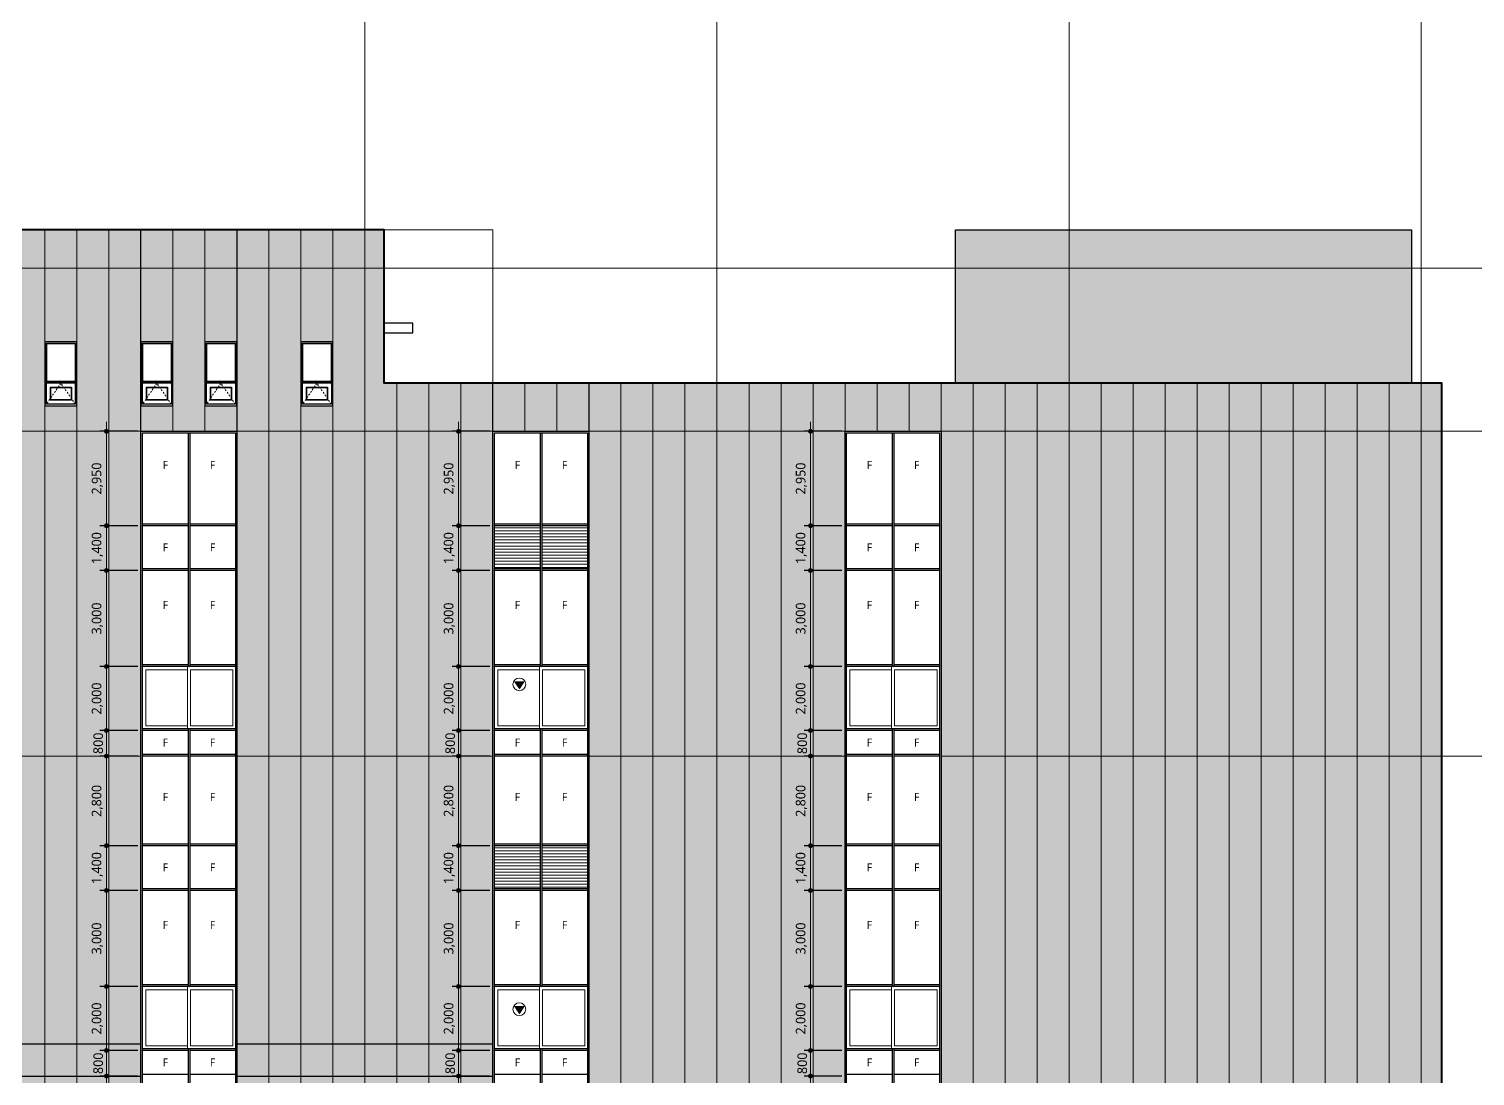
# Model space of a CAD drawing. Header units: millimetres. Extents: x 1680000 to 3024000, y 712800 to 950400.
# Drawn here: x 1897960 to 1943147, y 835360 to 868086 of the extents above; entities that cross this region are included whole.
import ezdxf
from ezdxf.enums import TextEntityAlignment as Align

# ---------------------------------------------------------------- set-up
doc = ezdxf.new("R2010")
doc.units = ezdxf.units.MM
doc.set_wipeout_variables(frame=1)
doc.linetypes.add('CEN', pattern=[62, 60, -1, 0, -1])
doc.linetypes.add('HID', pattern=[2, 1.1, -0.9])
doc.layers.get('Defpoints').update_dxf_attribs({"color": 140})
for name, color, linetype, lineweight in [('A-AXIS-LINE', 1, 'CEN', 15), ('A-DWXK-OPEN', 1, 'HID', 15), ('A-ELEV-LIN1', 2, 'Continuous', 40), ('A-ELEV-LIN2', 7, 'Continuous', 25), ('A-ELEV-LIN3', 8, 'Continuous', 18), ('A-ELEV-WIN', 4, 'Continuous', 25), ('A-MKXS-TEXT1', 3, 'Continuous', 25), ('A-XXXX-HATC', 8, 'Continuous', 18)]:
    doc.layers.add(name, color=color, linetype=linetype, lineweight=lineweight)
doc.layers.add('A-XXXX-NPLT', color=144, linetype='Continuous', lineweight=15, plot=False)
doc.layers.add('A-XXXX-SOLD', color=252, linetype='Continuous')
doc.layers.add('입면색상', color=7, linetype='Continuous')
doc.styles.add('HY울릉도L', font='')
doc.styles.add('맑은고딕', font='malgun.ttf')
doc.styles.get('HY울릉도L').set_extended_font_data('HYwulM')
doc.dimstyles.new('CDIM', dxfattribs={"dimtxt": 3, "dimasz": 1.5, "dimexe": 2, "dimexo": 1, "dimgap": 1, "dimtad": 1, "dimdec": 0, "dimrnd": 0.5, "dimzin": 0, "dimdsep": 32, "dimlunit": 6, "dimtxsty": 'HY울릉도L', "dimblk1": '_CIDOT', "dimblk2": '_CIDOT', "dimsah": 1, "dimcen": 5.5, "dimclrd": 2, "dimclre": 2, "dimclrt": 7, "dimadec": 0, "dimazin": 0, "dimtfac": 1, "dimtdec": 0, "dimtix": 1, "dimtmove": 2, "dimatfit": 1, "dimldrblk": '_CIDOT', "dimfxl": 1, "dimtolj": 1, "dimtzin": 0, "dimlwd": -1, "dimarcsym": 0})

# ---------------------------------------------------------------- blocks, each defined once
blk = doc.blocks.new('_CIDOT')
at = {"color": 0, "linetype": 'ByBlock'}
blk.add_line((2, 0), (-1, 0), dxfattribs=at)
at = {"color": 0, "linetype": 'ByBlock', "const_width": 0.5}
blk.add_lwpolyline([(-0.25, 0, 1), (0.25, 0, 1)], format="xyb", close=True, dxfattribs=at)
blk = doc.blocks.new('*D85')
at = {"layer": 'A-XXXX-NPLT', "lineweight": -2, "transparency": 16777216}
for p, q in [((-100, 30000), (-1280, 30000)), ((-100, 27200), (-1280, 27200))]:
    blk.add_line(p, q, dxfattribs=at)
at = {"layer": 'A-XXXX-NPLT', "transparency": 16777216}
blk.add_line((-1080, 27350), (-1080, 29850), dxfattribs=at)
at = {"layer": 'Defpoints', "color": 0, "transparency": 16777216}
for p in [(-1080, 30000), (0, 30000), (0, 27200)]:
    blk.add_point(p, dxfattribs=at)
at = {"layer": 'A-XXXX-NPLT', "transparency": 16777216, "xscale": 150, "yscale": 150, "zscale": 150}
for p, rotation in [((-1080, 30000), 90), ((-1080, 27200), 270)]:
    blk.add_blockref('_CIDOT', p, dxfattribs=dict(at, rotation=rotation))
at = {"layer": 'A-XXXX-NPLT', "color": 3, "transparency": 16777216, "insert": (-1360, 28600), "char_height": 300, "attachment_point": 5, "rotation": 90, "style": '맑은고딕'}
blk.add_mtext('\\A1;2,800', dxfattribs=at)
blk = doc.blocks.new('*D71')
at = {"layer": 'A-XXXX-NPLT', "lineweight": -2, "transparency": 16777216}
for p, q in [((-100, 40800), (-1280, 40800)), ((-100, 40000), (-1280, 40000))]:
    blk.add_line(p, q, dxfattribs=at)
at = {"layer": 'A-XXXX-NPLT', "transparency": 16777216}
for p, q in [((-1080, 40950), (-1080, 41100)), ((-1080, 40800), (-1080, 40000)), ((-1080, 39850), (-1080, 39700))]:
    blk.add_line(p, q, dxfattribs=at)
at = {"layer": 'Defpoints', "color": 0, "transparency": 16777216}
for p in [(0, 40800), (-1080, 40000), (0, 40000)]:
    blk.add_point(p, dxfattribs=at)
at = {"layer": 'A-XXXX-NPLT', "transparency": 16777216, "xscale": 150, "yscale": 150, "zscale": 150}
for p, rotation in [((-1080, 40800), 270), ((-1080, 40000), 90)]:
    blk.add_blockref('_CIDOT', p, dxfattribs=dict(at, rotation=rotation))
at = {"layer": 'A-XXXX-NPLT', "color": 3, "transparency": 16777216, "insert": (-1335, 40400), "char_height": 300, "attachment_point": 5, "rotation": 90, "style": '맑은고딕'}
blk.add_mtext('\\A1;800', dxfattribs=at)
blk = doc.blocks.new('*D72')
at = {"layer": 'A-XXXX-NPLT', "lineweight": -2, "transparency": 16777216}
for p, q in [((-100, 42800), (-1280, 42800)), ((-100, 40800), (-1280, 40800))]:
    blk.add_line(p, q, dxfattribs=at)
at = {"layer": 'A-XXXX-NPLT', "transparency": 16777216}
blk.add_line((-1080, 40950), (-1080, 42650), dxfattribs=at)
at = {"layer": 'Defpoints', "color": 0, "transparency": 16777216}
for p in [(-1080, 42800), (0, 42800), (0, 40800)]:
    blk.add_point(p, dxfattribs=at)
at = {"layer": 'A-XXXX-NPLT', "transparency": 16777216, "xscale": 150, "yscale": 150, "zscale": 150}
for p, rotation in [((-1080, 42800), 90), ((-1080, 40800), 270)]:
    blk.add_blockref('_CIDOT', p, dxfattribs=dict(at, rotation=rotation))
at = {"layer": 'A-XXXX-NPLT', "color": 3, "transparency": 16777216, "insert": (-1360, 41800), "char_height": 300, "attachment_point": 5, "rotation": 90, "style": '맑은고딕'}
blk.add_mtext('\\A1;2,000', dxfattribs=at)
blk = doc.blocks.new('*D73')
at = {"layer": 'A-XXXX-NPLT', "lineweight": -2, "transparency": 16777216}
for p, q in [((-100, 50150), (-1280, 50150)), ((-100, 47200), (-1280, 47200))]:
    blk.add_line(p, q, dxfattribs=at)
at = {"layer": 'A-XXXX-NPLT', "transparency": 16777216}
blk.add_line((-1080, 47350), (-1080, 50000), dxfattribs=at)
at = {"layer": 'Defpoints', "color": 0, "transparency": 16777216}
for p in [(-1080, 50150), (0, 50150), (0, 47200)]:
    blk.add_point(p, dxfattribs=at)
at = {"layer": 'A-XXXX-NPLT', "transparency": 16777216, "xscale": 150, "yscale": 150, "zscale": 150}
for p, rotation in [((-1080, 50150), 90), ((-1080, 47200), 270)]:
    blk.add_blockref('_CIDOT', p, dxfattribs=dict(at, rotation=rotation))
at = {"layer": 'A-XXXX-NPLT', "color": 3, "transparency": 16777216, "insert": (-1360, 48675), "char_height": 300, "attachment_point": 5, "rotation": 90, "style": '맑은고딕'}
blk.add_mtext('\\A1;2,950', dxfattribs=at)
blk = doc.blocks.new('*D74')
at = {"layer": 'A-XXXX-NPLT', "lineweight": -2, "transparency": 16777216}
for p, q in [((-100, 47200), (-1280, 47200)), ((-100, 45800), (-1280, 45800))]:
    blk.add_line(p, q, dxfattribs=at)
at = {"layer": 'A-XXXX-NPLT', "transparency": 16777216}
blk.add_line((-1080, 47050), (-1080, 45950), dxfattribs=at)
at = {"layer": 'Defpoints', "color": 0, "transparency": 16777216}
for p in [(0, 47200), (-1080, 45800), (0, 45800)]:
    blk.add_point(p, dxfattribs=at)
at = {"layer": 'A-XXXX-NPLT', "transparency": 16777216, "xscale": 150, "yscale": 150, "zscale": 150}
for p, rotation in [((-1080, 47200), 90), ((-1080, 45800), 270)]:
    blk.add_blockref('_CIDOT', p, dxfattribs=dict(at, rotation=rotation))
at = {"layer": 'A-XXXX-NPLT', "color": 3, "transparency": 16777216, "insert": (-1361, 46500), "char_height": 300, "attachment_point": 5, "rotation": 90, "style": '맑은고딕'}
blk.add_mtext('\\A1;1,400', dxfattribs=at)
blk = doc.blocks.new('*D75')
at = {"layer": 'A-XXXX-NPLT', "lineweight": -2, "transparency": 16777216}
for p, q in [((-100, 45800), (-1280, 45800)), ((-100, 42800), (-1280, 42800))]:
    blk.add_line(p, q, dxfattribs=at)
at = {"layer": 'A-XXXX-NPLT', "transparency": 16777216}
blk.add_line((-1080, 45650), (-1080, 42950), dxfattribs=at)
at = {"layer": 'Defpoints', "color": 0, "transparency": 16777216}
for p in [(0, 45800), (-1080, 42800), (0, 42800)]:
    blk.add_point(p, dxfattribs=at)
at = {"layer": 'A-XXXX-NPLT', "transparency": 16777216, "xscale": 150, "yscale": 150, "zscale": 150}
for p, rotation in [((-1080, 45800), 90), ((-1080, 42800), 270)]:
    blk.add_blockref('_CIDOT', p, dxfattribs=dict(at, rotation=rotation))
at = {"layer": 'A-XXXX-NPLT', "color": 3, "transparency": 16777216, "insert": (-1360, 44300), "char_height": 300, "attachment_point": 5, "rotation": 90, "style": '맑은고딕'}
blk.add_mtext('\\A1;3,000', dxfattribs=at)
blk = doc.blocks.new('*D76')
at = {"layer": 'A-XXXX-NPLT', "lineweight": -2, "transparency": 16777216}
for p, q in [((-100, 32800), (-1280, 32800)), ((-100, 30800), (-1280, 30800))]:
    blk.add_line(p, q, dxfattribs=at)
at = {"layer": 'A-XXXX-NPLT', "transparency": 16777216}
blk.add_line((-1080, 30950), (-1080, 32650), dxfattribs=at)
at = {"layer": 'Defpoints', "color": 0, "transparency": 16777216}
for p in [(-1080, 32800), (0, 32800), (0, 30800)]:
    blk.add_point(p, dxfattribs=at)
at = {"layer": 'A-XXXX-NPLT', "transparency": 16777216, "xscale": 150, "yscale": 150, "zscale": 150}
for p, rotation in [((-1080, 32800), 90), ((-1080, 30800), 270)]:
    blk.add_blockref('_CIDOT', p, dxfattribs=dict(at, rotation=rotation))
at = {"layer": 'A-XXXX-NPLT', "color": 3, "transparency": 16777216, "insert": (-1360, 31800), "char_height": 300, "attachment_point": 5, "rotation": 90, "style": '맑은고딕'}
blk.add_mtext('\\A1;2,000', dxfattribs=at)
blk = doc.blocks.new('*D77')
at = {"layer": 'A-XXXX-NPLT', "lineweight": -2, "transparency": 16777216}
for p, q in [((-100, 40000), (-1280, 40000)), ((-100, 37200), (-1280, 37200))]:
    blk.add_line(p, q, dxfattribs=at)
at = {"layer": 'A-XXXX-NPLT', "transparency": 16777216}
blk.add_line((-1080, 37350), (-1080, 39850), dxfattribs=at)
at = {"layer": 'Defpoints', "color": 0, "transparency": 16777216}
for p in [(-1080, 40000), (0, 40000), (0, 37200)]:
    blk.add_point(p, dxfattribs=at)
at = {"layer": 'A-XXXX-NPLT', "transparency": 16777216, "xscale": 150, "yscale": 150, "zscale": 150}
for p, rotation in [((-1080, 40000), 90), ((-1080, 37200), 270)]:
    blk.add_blockref('_CIDOT', p, dxfattribs=dict(at, rotation=rotation))
at = {"layer": 'A-XXXX-NPLT', "color": 3, "transparency": 16777216, "insert": (-1360, 38600), "char_height": 300, "attachment_point": 5, "rotation": 90, "style": '맑은고딕'}
blk.add_mtext('\\A1;2,800', dxfattribs=at)
blk = doc.blocks.new('*D78')
at = {"layer": 'A-XXXX-NPLT', "lineweight": -2, "transparency": 16777216}
for p, q in [((-100, 37200), (-1280, 37200)), ((-100, 35800), (-1280, 35800))]:
    blk.add_line(p, q, dxfattribs=at)
at = {"layer": 'A-XXXX-NPLT', "transparency": 16777216}
blk.add_line((-1080, 37050), (-1080, 35950), dxfattribs=at)
at = {"layer": 'Defpoints', "color": 0, "transparency": 16777216}
for p in [(0, 37200), (-1080, 35800), (0, 35800)]:
    blk.add_point(p, dxfattribs=at)
at = {"layer": 'A-XXXX-NPLT', "transparency": 16777216, "xscale": 150, "yscale": 150, "zscale": 150}
for p, rotation in [((-1080, 37200), 90), ((-1080, 35800), 270)]:
    blk.add_blockref('_CIDOT', p, dxfattribs=dict(at, rotation=rotation))
at = {"layer": 'A-XXXX-NPLT', "color": 3, "transparency": 16777216, "insert": (-1361, 36500), "char_height": 300, "attachment_point": 5, "rotation": 90, "style": '맑은고딕'}
blk.add_mtext('\\A1;1,400', dxfattribs=at)
blk = doc.blocks.new('*D79')
at = {"layer": 'A-XXXX-NPLT', "lineweight": -2, "transparency": 16777216}
for p, q in [((-100, 35800), (-1280, 35800)), ((-100, 32800), (-1280, 32800))]:
    blk.add_line(p, q, dxfattribs=at)
at = {"layer": 'A-XXXX-NPLT', "transparency": 16777216}
blk.add_line((-1080, 35650), (-1080, 32950), dxfattribs=at)
at = {"layer": 'Defpoints', "color": 0, "transparency": 16777216}
for p in [(0, 35800), (-1080, 32800), (0, 32800)]:
    blk.add_point(p, dxfattribs=at)
at = {"layer": 'A-XXXX-NPLT', "transparency": 16777216, "xscale": 150, "yscale": 150, "zscale": 150}
for p, rotation in [((-1080, 35800), 90), ((-1080, 32800), 270)]:
    blk.add_blockref('_CIDOT', p, dxfattribs=dict(at, rotation=rotation))
at = {"layer": 'A-XXXX-NPLT', "color": 3, "transparency": 16777216, "insert": (-1360, 34300), "char_height": 300, "attachment_point": 5, "rotation": 90, "style": '맑은고딕'}
blk.add_mtext('\\A1;3,000', dxfattribs=at)
blk = doc.blocks.new('*D80')
at = {"layer": 'A-XXXX-NPLT', "lineweight": -2, "transparency": 16777216}
for p, q in [((-100, 30800), (-1280, 30800)), ((-100, 30000), (-1280, 30000))]:
    blk.add_line(p, q, dxfattribs=at)
at = {"layer": 'A-XXXX-NPLT', "transparency": 16777216}
for p, q in [((-1080, 30950), (-1080, 31100)), ((-1080, 30800), (-1080, 30000)), ((-1080, 29850), (-1080, 29700))]:
    blk.add_line(p, q, dxfattribs=at)
at = {"layer": 'Defpoints', "color": 0, "transparency": 16777216}
for p in [(0, 30800), (-1080, 30000), (0, 30000)]:
    blk.add_point(p, dxfattribs=at)
at = {"layer": 'A-XXXX-NPLT', "transparency": 16777216, "xscale": 150, "yscale": 150, "zscale": 150}
for p, rotation in [((-1080, 30800), 270), ((-1080, 30000), 90)]:
    blk.add_blockref('_CIDOT', p, dxfattribs=dict(at, rotation=rotation))
at = {"layer": 'A-XXXX-NPLT', "color": 3, "transparency": 16777216, "insert": (-1335, 30400), "char_height": 300, "attachment_point": 5, "rotation": 90, "style": '맑은고딕'}
blk.add_mtext('\\A1;800', dxfattribs=at)
blk = doc.blocks.new('*D48')
at = {"layer": 'A-XXXX-NPLT', "lineweight": -2, "transparency": 16777216}
for p, q in [((-100, 29900), (-1280, 29900)), ((-100, 27100), (-1280, 27100))]:
    blk.add_line(p, q, dxfattribs=at)
at = {"layer": 'A-XXXX-NPLT', "transparency": 16777216}
blk.add_line((-1080, 27250), (-1080, 29750), dxfattribs=at)
at = {"layer": 'Defpoints', "color": 0, "transparency": 16777216}
for p in [(-1080, 29900), (0, 29900), (0, 27100)]:
    blk.add_point(p, dxfattribs=at)
at = {"layer": 'A-XXXX-NPLT', "transparency": 16777216, "xscale": 150, "yscale": 150, "zscale": 150}
for p, rotation in [((-1080, 29900), 90), ((-1080, 27100), 270)]:
    blk.add_blockref('_CIDOT', p, dxfattribs=dict(at, rotation=rotation))
at = {"layer": 'A-XXXX-NPLT', "color": 3, "transparency": 16777216, "insert": (-1360, 28500), "char_height": 300, "attachment_point": 5, "rotation": 90, "style": '맑은고딕'}
blk.add_mtext('\\A1;2,800', dxfattribs=at)
blk = doc.blocks.new('*D51')
at = {"layer": 'A-XXXX-NPLT', "lineweight": -2, "transparency": 16777216}
for p, q in [((-100, 40700), (-1280, 40700)), ((-100, 39900), (-1280, 39900))]:
    blk.add_line(p, q, dxfattribs=at)
at = {"layer": 'A-XXXX-NPLT', "transparency": 16777216}
for p, q in [((-1080, 40850), (-1080, 41000)), ((-1080, 40700), (-1080, 39900)), ((-1080, 39750), (-1080, 39600))]:
    blk.add_line(p, q, dxfattribs=at)
at = {"layer": 'Defpoints', "color": 0, "transparency": 16777216}
for p in [(0, 40700), (-1080, 39900), (0, 39900)]:
    blk.add_point(p, dxfattribs=at)
at = {"layer": 'A-XXXX-NPLT', "transparency": 16777216, "xscale": 150, "yscale": 150, "zscale": 150}
for p, rotation in [((-1080, 40700), 270), ((-1080, 39900), 90)]:
    blk.add_blockref('_CIDOT', p, dxfattribs=dict(at, rotation=rotation))
at = {"layer": 'A-XXXX-NPLT', "color": 3, "transparency": 16777216, "insert": (-1335, 40300), "char_height": 300, "attachment_point": 5, "rotation": 90, "style": '맑은고딕'}
blk.add_mtext('\\A1;800', dxfattribs=at)
blk = doc.blocks.new('*D52')
at = {"layer": 'A-XXXX-NPLT', "lineweight": -2, "transparency": 16777216}
for p, q in [((-100, 42700), (-1280, 42700)), ((-100, 40700), (-1280, 40700))]:
    blk.add_line(p, q, dxfattribs=at)
at = {"layer": 'A-XXXX-NPLT', "transparency": 16777216}
blk.add_line((-1080, 40850), (-1080, 42550), dxfattribs=at)
at = {"layer": 'Defpoints', "color": 0, "transparency": 16777216}
for p in [(-1080, 42700), (0, 42700), (0, 40700)]:
    blk.add_point(p, dxfattribs=at)
at = {"layer": 'A-XXXX-NPLT', "transparency": 16777216, "xscale": 150, "yscale": 150, "zscale": 150}
for p, rotation in [((-1080, 42700), 90), ((-1080, 40700), 270)]:
    blk.add_blockref('_CIDOT', p, dxfattribs=dict(at, rotation=rotation))
at = {"layer": 'A-XXXX-NPLT', "color": 3, "transparency": 16777216, "insert": (-1360, 41700), "char_height": 300, "attachment_point": 5, "rotation": 90, "style": '맑은고딕'}
blk.add_mtext('\\A1;2,000', dxfattribs=at)
blk = doc.blocks.new('*D53')
at = {"layer": 'A-XXXX-NPLT', "lineweight": -2, "transparency": 16777216}
for p, q in [((-100, 50050), (-1280, 50050)), ((-100, 47100), (-1280, 47100))]:
    blk.add_line(p, q, dxfattribs=at)
at = {"layer": 'A-XXXX-NPLT', "transparency": 16777216}
blk.add_line((-1080, 47250), (-1080, 49900), dxfattribs=at)
at = {"layer": 'Defpoints', "color": 0, "transparency": 16777216}
for p in [(-1080, 50050), (0, 50050), (0, 47100)]:
    blk.add_point(p, dxfattribs=at)
at = {"layer": 'A-XXXX-NPLT', "transparency": 16777216, "xscale": 150, "yscale": 150, "zscale": 150}
for p, rotation in [((-1080, 50050), 90), ((-1080, 47100), 270)]:
    blk.add_blockref('_CIDOT', p, dxfattribs=dict(at, rotation=rotation))
at = {"layer": 'A-XXXX-NPLT', "color": 3, "transparency": 16777216, "insert": (-1360, 48575), "char_height": 300, "attachment_point": 5, "rotation": 90, "style": '맑은고딕'}
blk.add_mtext('\\A1;2,950', dxfattribs=at)
blk = doc.blocks.new('*D54')
at = {"layer": 'A-XXXX-NPLT', "lineweight": -2, "transparency": 16777216}
for p, q in [((-100, 47100), (-1280, 47100)), ((-100, 45700), (-1280, 45700))]:
    blk.add_line(p, q, dxfattribs=at)
at = {"layer": 'A-XXXX-NPLT', "transparency": 16777216}
blk.add_line((-1080, 46950), (-1080, 45850), dxfattribs=at)
at = {"layer": 'Defpoints', "color": 0, "transparency": 16777216}
for p in [(0, 47100), (-1080, 45700), (0, 45700)]:
    blk.add_point(p, dxfattribs=at)
at = {"layer": 'A-XXXX-NPLT', "transparency": 16777216, "xscale": 150, "yscale": 150, "zscale": 150}
for p, rotation in [((-1080, 47100), 90), ((-1080, 45700), 270)]:
    blk.add_blockref('_CIDOT', p, dxfattribs=dict(at, rotation=rotation))
at = {"layer": 'A-XXXX-NPLT', "color": 3, "transparency": 16777216, "insert": (-1361, 46400), "char_height": 300, "attachment_point": 5, "rotation": 90, "style": '맑은고딕'}
blk.add_mtext('\\A1;1,400', dxfattribs=at)
blk = doc.blocks.new('*D55')
at = {"layer": 'A-XXXX-NPLT', "lineweight": -2, "transparency": 16777216}
for p, q in [((-100, 45700), (-1280, 45700)), ((-100, 42700), (-1280, 42700))]:
    blk.add_line(p, q, dxfattribs=at)
at = {"layer": 'A-XXXX-NPLT', "transparency": 16777216}
blk.add_line((-1080, 45550), (-1080, 42850), dxfattribs=at)
at = {"layer": 'Defpoints', "color": 0, "transparency": 16777216}
for p in [(0, 45700), (-1080, 42700), (0, 42700)]:
    blk.add_point(p, dxfattribs=at)
at = {"layer": 'A-XXXX-NPLT', "transparency": 16777216, "xscale": 150, "yscale": 150, "zscale": 150}
for p, rotation in [((-1080, 45700), 90), ((-1080, 42700), 270)]:
    blk.add_blockref('_CIDOT', p, dxfattribs=dict(at, rotation=rotation))
at = {"layer": 'A-XXXX-NPLT', "color": 3, "transparency": 16777216, "insert": (-1360, 44200), "char_height": 300, "attachment_point": 5, "rotation": 90, "style": '맑은고딕'}
blk.add_mtext('\\A1;3,000', dxfattribs=at)
blk = doc.blocks.new('*D56')
at = {"layer": 'A-XXXX-NPLT', "transparency": 16777216}
for p, q in [((-1080, 30850), (-1080, 31000)), ((-1080, 30700), (-1080, 29900)), ((-1080, 29750), (-1080, 29600))]:
    blk.add_line(p, q, dxfattribs=at)
at = {"layer": 'A-XXXX-NPLT', "lineweight": -2, "transparency": 16777216}
for p, q in [((-100, 30700), (-1280, 30700)), ((-100, 29900), (-1280, 29900))]:
    blk.add_line(p, q, dxfattribs=at)
at = {"layer": 'Defpoints', "color": 0, "transparency": 16777216}
for p in [(0, 30700), (-1080, 29900), (0, 29900)]:
    blk.add_point(p, dxfattribs=at)
at = {"layer": 'A-XXXX-NPLT', "transparency": 16777216, "xscale": 150, "yscale": 150, "zscale": 150}
for p, rotation in [((-1080, 30700), 270), ((-1080, 29900), 90)]:
    blk.add_blockref('_CIDOT', p, dxfattribs=dict(at, rotation=rotation))
at = {"layer": 'A-XXXX-NPLT', "color": 3, "transparency": 16777216, "insert": (-1335, 30300), "char_height": 300, "attachment_point": 5, "rotation": 90, "style": '맑은고딕'}
blk.add_mtext('\\A1;800', dxfattribs=at)
blk = doc.blocks.new('*D57')
at = {"layer": 'A-XXXX-NPLT', "lineweight": -2, "transparency": 16777216}
for p, q in [((-100, 32700), (-1280, 32700)), ((-100, 30700), (-1280, 30700))]:
    blk.add_line(p, q, dxfattribs=at)
at = {"layer": 'A-XXXX-NPLT', "transparency": 16777216}
blk.add_line((-1080, 30850), (-1080, 32550), dxfattribs=at)
at = {"layer": 'Defpoints', "color": 0, "transparency": 16777216}
for p in [(-1080, 32700), (0, 32700), (0, 30700)]:
    blk.add_point(p, dxfattribs=at)
at = {"layer": 'A-XXXX-NPLT', "transparency": 16777216, "xscale": 150, "yscale": 150, "zscale": 150}
for p, rotation in [((-1080, 32700), 90), ((-1080, 30700), 270)]:
    blk.add_blockref('_CIDOT', p, dxfattribs=dict(at, rotation=rotation))
at = {"layer": 'A-XXXX-NPLT', "color": 3, "transparency": 16777216, "insert": (-1360, 31700), "char_height": 300, "attachment_point": 5, "rotation": 90, "style": '맑은고딕'}
blk.add_mtext('\\A1;2,000', dxfattribs=at)
blk = doc.blocks.new('*D58')
at = {"layer": 'A-XXXX-NPLT', "lineweight": -2, "transparency": 16777216}
for p, q in [((-100, 39900), (-1280, 39900)), ((-100, 37100), (-1280, 37100))]:
    blk.add_line(p, q, dxfattribs=at)
at = {"layer": 'A-XXXX-NPLT', "transparency": 16777216}
blk.add_line((-1080, 37250), (-1080, 39750), dxfattribs=at)
at = {"layer": 'Defpoints', "color": 0, "transparency": 16777216}
for p in [(-1080, 39900), (0, 39900), (0, 37100)]:
    blk.add_point(p, dxfattribs=at)
at = {"layer": 'A-XXXX-NPLT', "transparency": 16777216, "xscale": 150, "yscale": 150, "zscale": 150}
for p, rotation in [((-1080, 39900), 90), ((-1080, 37100), 270)]:
    blk.add_blockref('_CIDOT', p, dxfattribs=dict(at, rotation=rotation))
at = {"layer": 'A-XXXX-NPLT', "color": 3, "transparency": 16777216, "insert": (-1360, 38500), "char_height": 300, "attachment_point": 5, "rotation": 90, "style": '맑은고딕'}
blk.add_mtext('\\A1;2,800', dxfattribs=at)
blk = doc.blocks.new('*D59')
at = {"layer": 'A-XXXX-NPLT', "lineweight": -2, "transparency": 16777216}
for p, q in [((-100, 37100), (-1280, 37100)), ((-100, 35700), (-1280, 35700))]:
    blk.add_line(p, q, dxfattribs=at)
at = {"layer": 'A-XXXX-NPLT', "transparency": 16777216}
blk.add_line((-1080, 36950), (-1080, 35850), dxfattribs=at)
at = {"layer": 'Defpoints', "color": 0, "transparency": 16777216}
for p in [(0, 37100), (-1080, 35700), (0, 35700)]:
    blk.add_point(p, dxfattribs=at)
at = {"layer": 'A-XXXX-NPLT', "transparency": 16777216, "xscale": 150, "yscale": 150, "zscale": 150}
for p, rotation in [((-1080, 37100), 90), ((-1080, 35700), 270)]:
    blk.add_blockref('_CIDOT', p, dxfattribs=dict(at, rotation=rotation))
at = {"layer": 'A-XXXX-NPLT', "color": 3, "transparency": 16777216, "insert": (-1361, 36400), "char_height": 300, "attachment_point": 5, "rotation": 90, "style": '맑은고딕'}
blk.add_mtext('\\A1;1,400', dxfattribs=at)
blk = doc.blocks.new('*D60')
at = {"layer": 'A-XXXX-NPLT', "lineweight": -2, "transparency": 16777216}
for p, q in [((-100, 35700), (-1280, 35700)), ((-100, 32700), (-1280, 32700))]:
    blk.add_line(p, q, dxfattribs=at)
at = {"layer": 'A-XXXX-NPLT', "transparency": 16777216}
blk.add_line((-1080, 35550), (-1080, 32850), dxfattribs=at)
at = {"layer": 'Defpoints', "color": 0, "transparency": 16777216}
for p in [(0, 35700), (-1080, 32700), (0, 32700)]:
    blk.add_point(p, dxfattribs=at)
at = {"layer": 'A-XXXX-NPLT', "transparency": 16777216, "xscale": 150, "yscale": 150, "zscale": 150}
for p, rotation in [((-1080, 35700), 90), ((-1080, 32700), 270)]:
    blk.add_blockref('_CIDOT', p, dxfattribs=dict(at, rotation=rotation))
at = {"layer": 'A-XXXX-NPLT', "color": 3, "transparency": 16777216, "insert": (-1360, 34200), "char_height": 300, "attachment_point": 5, "rotation": 90, "style": '맑은고딕'}
blk.add_mtext('\\A1;3,000', dxfattribs=at)
blk = doc.blocks.new('A$C90b9fe37')
blk.add_wipeout([(0, 0), (0, -2000), (1000, -2000), (1000, 0)]).dxf.layer = 'A-ELEV-LIN3'
at = {"layer": 'A-DWXK-OPEN', "ltscale": 50}
blk.add_lwpolyline([(950, -1950), (500, -1300), (50, -1950)], dxfattribs=at)
at = {"layer": 'A-ELEV-WIN'}
for points in [[(1000, -2000), (1000, 0), (0, 0), (0, -2000), (1000, -2000)], [(950, -1250), (50, -1250)], [(950, -1300), (50, -1300)]]:
    blk.add_lwpolyline(points, dxfattribs=at)
for points in [[(50, -1950), (50, -50), (950, -50), (950, -1950)], [(170, -1830), (170, -1420), (830, -1420), (830, -1830)]]:
    blk.add_lwpolyline(points, close=True, dxfattribs=at)
at = {"layer": 'A-ELEV-WIN', "color": 252, "true_color": 0x939598}
for points in [[(60, -1240), (60, -60), (940, -60), (940, -1240)], [(180, -1820), (180, -1430), (820, -1430), (820, -1820)]]:
    blk.add_lwpolyline(points, close=True, dxfattribs=at)
blk = doc.blocks.new('소방관진입창')
at = {"layer": 'A-DWXK-OPEN', "linetype": 'Continuous', "ltscale": 50, "true_color": 0xcd2027}
h = blk.add_hatch(color=242, dxfattribs=at)
h.dxf.hatch_style = 1
h.paths.add_polyline_path([(138, 80), (-138, 80), (0, -130)])
at = {"layer": 'A-DWXK-OPEN', "color": 242, "linetype": 'Continuous', "ltscale": 50, "true_color": 0xcd2027}
blk.add_lwpolyline([(-138, 80), (0, -130), (138, 80)], close=True, dxfattribs=at)
blk.add_circle((0, 0), 200, dxfattribs=at)
blk = doc.blocks.new('axis')
at = {"layer": 'A-AXIS-LINE'}
for p, q in [((4621438.1, -355868.7), (4883538.1, -355868.7)), ((4621438.1, -360968.7), (4883538.1, -360968.7)), ((4621438.1, -371118.7), (4883538.1, -371118.7))]:
    blk.add_line(p, q, dxfattribs=at)
blk = doc.blocks.new('입면창_그릴x')
blk.add_wipeout([(0, 50150), (3000, 50150), (3000, 300), (0, 300)]).dxf.layer = 'A-ELEV-LIN3'
at = {"layer": 'A-ELEV-LIN3', "color": 253}
for points in [[(1450, 40950), (150, 40950), (150, 42700), (1450, 42700)], [(1450, 42800), (1450, 40850)], [(1450, 30950), (150, 30950), (150, 32700), (1450, 32700)], [(1450, 32800), (1450, 30850)]]:
    blk.add_lwpolyline(points, dxfattribs=at)
for points in [[(1550, 42700), (2875, 42700), (2875, 40950), (1550, 40950)], [(1550, 32700), (2875, 32700), (2875, 30950), (1550, 30950)]]:
    blk.add_lwpolyline(points, close=True, dxfattribs=at)
at = {"layer": 'A-ELEV-WIN'}
blk.add_lwpolyline([(3000, 300), (0, 300), (0, 50150), (3000, 50150)], close=True, dxfattribs=at)
for points in [[(50, 350), (50, 50100), (2950, 50100), (2950, 350)], [(1475, 50100), (1475, 42800)], [(1525, 50100), (1525, 42800)], [(1475, 47250), (50, 47250)], [(1475, 47200), (50, 47200)], [(2950, 47250), (1525, 47250)], [(2950, 47200), (1525, 47200)], [(1475, 45850), (50, 45850)], [(1475, 45800), (50, 45800)], [(2950, 45850), (1525, 45850)], [(2950, 45800), (1525, 45800)], [(1475, 42850), (50, 42850)], [(2950, 42800), (50, 42800)], [(2950, 42850), (1525, 42850)], [(2950, 40850), (50, 40850)], [(1475, 40800), (50, 40800)], [(1475, 40850), (1475, 32800)], [(1525, 40850), (1525, 32800)], [(2950, 40800), (1525, 40800)], [(1475, 40050), (50, 40050)], [(1475, 40000), (50, 40000)], [(2950, 40050), (1525, 40050)], [(2950, 40000), (1525, 40000)], [(1475, 37250), (50, 37250)], [(1475, 37200), (50, 37200)], [(2950, 37250), (1525, 37250)], [(2950, 37200), (1525, 37200)], [(1475, 35850), (50, 35850)], [(1475, 35800), (50, 35800)], [(2950, 35850), (1525, 35850)], [(2950, 35800), (1525, 35800)], [(1475, 32850), (50, 32850)], [(2950, 32800), (50, 32800)], [(2950, 32850), (1525, 32850)], [(2950, 30850), (50, 30850)], [(1475, 30800), (50, 30800)], [(1475, 30850), (1475, 22800)], [(1525, 30850), (1525, 22800)], [(2950, 30800), (1525, 30800)], [(1475, 30050), (50, 30050)], [(2950, 30050), (1525, 30050)]]:
    blk.add_lwpolyline(points, dxfattribs=at)
at = {"layer": 'A-MKXS-TEXT1', "style": '맑은고딕'}
for p in [(762.5, 49100), (2237.5, 49100), (762.5, 46525), (2237.5, 46525), (762.5, 44725), (2237.5, 44725), (762.5, 40425), (2237.5, 40425), (762.5, 38725), (2237.5, 38725), (762.5, 36525), (2237.5, 36525), (762.5, 34725), (2237.5, 34725), (762.5, 30425), (2237.5, 30425)]:
    blk.add_text('F', height=250, dxfattribs=at).set_placement(p, align=Align.MIDDLE_CENTER)
at = {"layer": 'A-XXXX-NPLT'}
for base, p1, p2, picture, middle in [((-1080, 50150), (0, 47200), (0, 50150), '*D73', (-1360.2, 48675)), ((-1080, 45800), (0, 47200), (0, 45800), '*D74', (-1361, 46500)), ((-1080, 42800), (0, 45800), (0, 42800), '*D75', (-1360.2, 44300)), ((-1080, 42800), (0, 40800), (0, 42800), '*D72', (-1360.2, 41800)), ((-1080, 40000), (0, 37200), (0, 40000), '*D77', (-1360.2, 38600)), ((-1080, 35800), (0, 37200), (0, 35800), '*D78', (-1361, 36500)), ((-1080, 32800), (0, 35800), (0, 32800), '*D79', (-1360.2, 34300)), ((-1080, 32800), (0, 30800), (0, 32800), '*D76', (-1360.2, 31800)), ((-1080, 30000), (0, 27200), (0, 30000), '*D85', (-1360.2, 28600))]:
    dim = blk.add_linear_dim(base=base, p1=p1, p2=p2, angle=90, dimstyle='CDIM', override={"dimscale": 100, "dimtxsty": '맑은고딕', "dimclrd": 256, "dimclre": 256, "dimclrt": 3}, dxfattribs=at)
    dim.commit()
    dim.dimension.update_dxf_attribs({"geometry": picture, "text_midpoint": middle})
for p1, p2, picture, middle in [((0, 40800), (0, 40000), '*D71', (-1335, 40400)), ((0, 30800), (0, 30000), '*D80', (-1335, 30400))]:
    dim = blk.add_aligned_dim(p1=p1, p2=p2, distance=-1080, dimstyle='CDIM', override={"dimscale": 100, "dimtxsty": '맑은고딕', "dimclrd": 256, "dimclre": 256, "dimclrt": 3}, dxfattribs=at)
    dim.commit()
    dim.dimension.update_dxf_attribs({"geometry": picture, "text_midpoint": middle})
blk = doc.blocks.new('입면창2')
blk.add_wipeout([(0, 50050), (3000, 50050), (3000, 200), (0, 200)]).dxf.layer = 'A-ELEV-LIN3'
at = {"layer": 'A-ELEV-LIN3'}
h = blk.add_hatch(dxfattribs=at)
h.set_pattern_fill('ANSI31', color=253, scale=30, angle=315)
h.set_pattern_definition([(0, (-59545.61, -62760), (2e-14, 95.25), [])])
h.paths.add_polyline_path([(2950, 45750), (2950, 47100), (1525, 47100), (1525, 45750)])
h.paths.add_polyline_path([(50, 47100), (50, 45750), (1475, 45750), (1475, 47100)])
h = blk.add_hatch(dxfattribs=at)
h.set_pattern_fill('ANSI31', color=253, scale=30, angle=315)
h.set_pattern_definition([(0, (-59545.61, -72760), (2e-14, 95.25), [])])
h.paths.add_polyline_path([(2950, 35750), (2950, 37100), (1525, 37100), (1525, 35750)])
h.paths.add_polyline_path([(50, 37100), (50, 35750), (1475, 35750), (1475, 37100)])
at = {"layer": 'A-ELEV-LIN3', "color": 253}
for points in [[(1450, 40850), (150, 40850), (150, 42600), (1450, 42600)], [(1450, 42700), (1450, 40750)], [(1450, 30850), (150, 30850), (150, 32600), (1450, 32600)], [(1450, 32700), (1450, 30750)]]:
    blk.add_lwpolyline(points, dxfattribs=at)
for points in [[(1550, 42600), (2875, 42600), (2875, 40850), (1550, 40850)], [(1550, 32600), (2875, 32600), (2875, 30850), (1550, 30850)]]:
    blk.add_lwpolyline(points, close=True, dxfattribs=at)
at = {"layer": 'A-ELEV-WIN'}
blk.add_lwpolyline([(3000, 200), (0, 200), (0, 50050), (3000, 50050)], close=True, dxfattribs=at)
for points in [[(50, 250), (50, 50000), (2950, 50000), (2950, 250)], [(1475, 50000), (1475, 42700)], [(1525, 50000), (1525, 42700)], [(1475, 47150), (50, 47150)], [(1475, 47100), (50, 47100)], [(2950, 47150), (1525, 47150)], [(2950, 47100), (1525, 47100)], [(1475, 45750), (50, 45750)], [(1475, 45700), (50, 45700)], [(2950, 45750), (1525, 45750)], [(2950, 45700), (1525, 45700)], [(1475, 42750), (50, 42750)], [(2950, 42700), (50, 42700)], [(2950, 42750), (1525, 42750)], [(2950, 40750), (50, 40750)], [(1475, 40700), (50, 40700)], [(1475, 40750), (1475, 32700)], [(1525, 40750), (1525, 32700)], [(2950, 40700), (1525, 40700)], [(1475, 39950), (50, 39950)], [(1475, 39900), (50, 39900)], [(2950, 39950), (1525, 39950)], [(2950, 39900), (1525, 39900)], [(1475, 37150), (50, 37150)], [(1475, 37100), (50, 37100)], [(2950, 37150), (1525, 37150)], [(2950, 37100), (1525, 37100)], [(1475, 35750), (50, 35750)], [(1475, 35700), (50, 35700)], [(2950, 35750), (1525, 35750)], [(2950, 35700), (1525, 35700)], [(1475, 32750), (50, 32750)], [(2950, 32700), (50, 32700)], [(2950, 32750), (1525, 32750)], [(2950, 30750), (50, 30750)], [(1475, 30750), (1475, 22700)], [(1525, 30750), (1525, 22700)], [(1475, 30700), (50, 30700)], [(2950, 30700), (1525, 30700)], [(1475, 29950), (50, 29950)], [(2950, 29950), (1525, 29950)]]:
    blk.add_lwpolyline(points, dxfattribs=at)
at = {"layer": 'A-MKXS-TEXT1', "style": '맑은고딕'}
for p in [(762.5, 49000), (2237.5, 49000), (762.5, 44625), (2237.5, 44625), (762.5, 40325), (2237.5, 40325), (762.5, 38625), (2237.5, 38625), (762.5, 34625), (2237.5, 34625), (762.5, 30325), (2237.5, 30325)]:
    blk.add_text('F', height=250, dxfattribs=at).set_placement(p, align=Align.MIDDLE_CENTER)
at = {"layer": 'A-XXXX-NPLT'}
for base, p1, p2, picture, middle in [((-1080, 50050), (0, 47100), (0, 50050), '*D53', (-1360.2, 48575)), ((-1080, 45700), (0, 47100), (0, 45700), '*D54', (-1361, 46400)), ((-1080, 42700), (0, 45700), (0, 42700), '*D55', (-1360.2, 44200)), ((-1080, 42700), (0, 40700), (0, 42700), '*D52', (-1360.2, 41700)), ((-1080, 39900), (0, 37100), (0, 39900), '*D58', (-1360.2, 38500)), ((-1080, 35700), (0, 37100), (0, 35700), '*D59', (-1361, 36400)), ((-1080, 32700), (0, 35700), (0, 32700), '*D60', (-1360.2, 34200)), ((-1080, 32700), (0, 30700), (0, 32700), '*D57', (-1360.2, 31700)), ((-1080, 29900), (0, 27100), (0, 29900), '*D48', (-1360.2, 28500))]:
    dim = blk.add_linear_dim(base=base, p1=p1, p2=p2, angle=90, dimstyle='CDIM', override={"dimscale": 100, "dimtxsty": '맑은고딕', "dimclrd": 256, "dimclre": 256, "dimclrt": 3}, dxfattribs=at)
    dim.commit()
    dim.dimension.update_dxf_attribs({"geometry": picture, "text_midpoint": middle})
for p1, p2, picture, middle in [((0, 40700), (0, 39900), '*D51', (-1335, 40300)), ((0, 30700), (0, 29900), '*D56', (-1335, 30300))]:
    dim = blk.add_aligned_dim(p1=p1, p2=p2, distance=-1080, dimstyle='CDIM', override={"dimscale": 100, "dimtxsty": '맑은고딕', "dimclrd": 256, "dimclre": 256, "dimclrt": 3}, dxfattribs=at)
    dim.commit()
    dim.dimension.update_dxf_attribs({"geometry": picture, "text_midpoint": middle})

msp = doc.modelspace()

# ---------------------------------------------------------------- hatches: boundary and pattern name
at = {"layer": 'A-XXXX-SOLD'}
h = msp.add_hatch(color=254, dxfattribs=at)
h.dxf.hatch_style = 1
h.paths.add_polyline_path([(1941160, 861810), (1926910, 861810), (1926910, 857010), (1941160, 857010)])
at = {"layer": '입면색상', "true_color": 0x435254}
h = msp.add_hatch(color=251, dxfattribs=at)
h.dxf.hatch_style = 1
h.paths.add_polyline_path([(1942110, 795360), (1850960, 795360), (1850960, 785360), (1942110, 785360)])
h.paths.add_polyline_path([(1865410, 788910), (1871510, 788910), (1871510, 785810), (1865410, 785810)], flags=16)
h.paths.add_polyline_path([(1878410, 790260), (1878410, 793360), (1878460, 793360), (1878460, 790260)], flags=16)
h.paths.add_polyline_path([(1934460, 815360), (1937460, 815360), (1937460, 795360), (1934460, 795360)])
h.paths.add_polyline_path([(1923460, 815360), (1926460, 815360), (1926460, 795360), (1923460, 795360)])
h.paths.add_polyline_path([(1912460, 815360), (1915460, 815360), (1915460, 795360), (1912460, 795360)])
h.paths.add_polyline_path([(1901460, 815360), (1904460, 815360), (1904460, 795360), (1901460, 795360)])
h.paths.add_polyline_path([(1890460, 815360), (1893460, 815360), (1893460, 795360), (1890460, 795360)])
h.paths.add_polyline_path([(1912460, 835360), (1915460, 835360), (1915460, 816360), (1912460, 816360)])
h.paths.add_polyline_path([(1901460, 835360), (1904460, 835360), (1904460, 816360), (1901460, 816360)])
h.paths.add_polyline_path([(1890460, 835360), (1893460, 835360), (1893460, 816360), (1890460, 816360)])
h.paths.add_polyline_path([(1879460, 835360), (1882460, 835360), (1882460, 816360), (1879460, 816360)])
h.paths.add_polyline_path([(1875160, 835360), (1915460, 835360), (1915460, 836360), (1875160, 836360)])
h.paths.add_polyline_path([(1875160, 815360), (1942110, 815360), (1942110, 816360), (1875160, 816360)])
h.paths.add_polyline_path([(1879460, 861810), (1882460, 861810), (1882460, 836360), (1879460, 836360)])
h.paths.add_polyline_path([(1912460, 857010), (1915460, 857010), (1915460, 836360), (1912460, 836360)])
h.paths.add_polyline_path([(1901460, 861810), (1904460, 861810), (1904460, 836360), (1901460, 836360)])
h.paths.add_polyline_path([(1890460, 861810), (1893460, 861810), (1893460, 836360), (1890460, 836360)])
h.paths.add_polyline_path([(1760810, 815360), (1761960, 815360), (1761960, 795360), (1760810, 795360)])
h.paths.add_polyline_path([(1749810, 815360), (1752810, 815360), (1752810, 795360), (1749810, 795360)])
h.paths.add_polyline_path([(1760810, 835360), (1761960, 835360), (1761960, 816360), (1760810, 816360)])
h.paths.add_polyline_path([(1749810, 835360), (1752810, 835360), (1752810, 816360), (1749810, 816360)])
h.paths.add_polyline_path([(1763810, 850695.9), (1761960, 850517), (1761960, 836360), (1760810, 836360), (1760810, 857010), (1763810, 857010)])
h.paths.add_polyline_path([(1744810, 835360), (1761960, 835360), (1761960, 836360), (1744810, 836360)])
h.paths.add_polyline_path([(1744810, 815360), (1761960, 815360), (1761960, 816360), (1744810, 816360)])
h.paths.add_polyline_path([(1749810, 857010), (1752810, 857010), (1752810, 836360), (1749810, 836360)])
h.paths.add_polyline_path([(1785810, 857010), (1782810, 857010), (1782810, 852531.6), (1785810, 852823.6)])
h.paths.add_polyline_path([(1774810, 857010), (1771810, 857010), (1771809.4, 851468.7), (1774810, 851758.6)])
h.paths.add_polyline_path([(1744810, 785360), (1761960, 785360), (1761960, 795360), (1744810, 795360)])
h.paths.add_polyline_path([(1879460, 800260), (1882460, 800260), (1882460, 815360), (1879460, 815360)])
h.paths.add_polyline_path([(1882460, 800260), (1879460, 800260), (1879460, 795360), (1882460, 795360)])
h.paths.add_polyline_path([(1793810, 853597.3), (1796810, 853887.4), (1796810, 857010), (1793810, 857010)])
h.paths.add_polyline_path([(1804810, 854661.1), (1807810, 854951.2), (1807810, 857010), (1804810, 857010)])
h.paths.add_polyline_path([(1815810, 855724.9), (1818810, 856015.1), (1818810, 857010), (1815810, 857010)])
at = {"layer": '입면색상', "true_color": 0xcad1d3}
h = msp.add_hatch(color=254, dxfattribs=at)
h.dxf.hatch_style = 1
h.paths.add_polyline_path([(1749810, 857010), (1744810, 857010), (1744810, 836360), (1749810, 836360)])
h.paths.add_polyline_path([(1760810, 857010), (1752810, 857010), (1752810, 836360), (1760810, 836360)])
h.paths.add_polyline_path([(1782810, 857010), (1774810, 857010), (1774810, 851758.6), (1782810, 852531.6)])
h.paths.add_polyline_path([(1793810, 857010), (1785810, 857010), (1785810, 852823.6), (1793810, 853597.3)])
h.paths.add_polyline_path([(1749810, 835360), (1744810, 835360), (1744810, 816360), (1749810, 816360)])
h.paths.add_polyline_path([(1760810, 835360), (1752810, 835360), (1752810, 816360), (1760810, 816360)])
h.paths.add_polyline_path([(1760810, 815360), (1752810, 815360), (1752810, 795360), (1760810, 795360)])
h.paths.add_polyline_path([(1749810, 815360), (1744810, 815360), (1744810, 795360), (1749810, 795360)])
h.paths.add_polyline_path([(1879460, 835360), (1875160, 835360), (1875160, 816360), (1879460, 816360)])
h.paths.add_polyline_path([(1901460, 835360), (1893460, 835360), (1893460, 816360), (1901460, 816360)])
h.paths.add_polyline_path([(1890460, 835360), (1882460, 835360), (1882460, 816360), (1890460, 816360)])
h.paths.add_polyline_path([(1901460, 815360), (1893460, 815360), (1893460, 795360), (1901460, 795360)])
h.paths.add_polyline_path([(1912460, 815360), (1904460, 815360), (1904460, 795360), (1912460, 795360)])
h.paths.add_polyline_path([(1923460, 815360), (1915460, 815360), (1915460, 795360), (1923460, 795360)])
h.paths.add_polyline_path([(1934460, 815360), (1926460, 815360), (1926460, 795360), (1934460, 795360)])
h.paths.add_polyline_path([(1942110, 815360), (1937460, 815360), (1937460, 795360), (1942110, 795360)])
h.paths.add_polyline_path([(1909060, 861810), (1904460, 861810), (1904460, 836360), (1912460, 836360), (1912460, 857010), (1909060, 857010)])
h.paths.add_polyline_path([(1890460, 861810), (1882460, 861810), (1882460, 836360), (1890460, 836360)])
h.paths.add_polyline_path([(1901460, 861810), (1893460, 861810), (1893460, 836360), (1901460, 836360)])
h.paths.add_polyline_path([(1879460, 861810), (1875160, 861810), (1875160, 836360), (1879460, 836360)])
h.paths.add_polyline_path([(1882460, 803360), (1882485, 803360), (1882435, 800260), (1882460, 800260), (1882460, 795360), (1890460, 795360), (1890460, 815360), (1882460, 815360)])
h.paths.add_polyline_path([(1912460, 835360), (1904460, 835360), (1904460, 816360), (1912460, 816360)])
h.paths.add_polyline_path([(1879460, 800260), (1879460, 803360), (1879460, 815360), (1875160, 815360), (1875160, 795360), (1879460, 795360)])
h.paths.add_polyline_path([(1763810, 850695.9), (1771809.4, 851469.6), (1771810, 857010), (1763810, 857010)])
h.paths.add_polyline_path([(1796810, 853887.4), (1804810, 854661.1), (1804810, 857010), (1796810, 857010)])
h.paths.add_polyline_path([(1807810, 854951.2), (1815810, 855724.9), (1815810, 857010), (1807810, 857010)])
h.paths.add_polyline_path([(1818810, 856015.1), (1829097.6, 857010), (1829108, 857010), (1829177, 857017.7), (1818810, 857010)])
at = {"layer": '입면색상', "true_color": 0xc0d4cb}
h = msp.add_hatch(color=9, dxfattribs=at)
h.dxf.hatch_style = 1
h.paths.add_polyline_path([(1942110, 857010), (1915460, 857010), (1915460, 816360), (1942110, 816360)])

# ---------------------------------------------------------------- linework, layer by layer
at = {"layer": 'A-AXIS-LINE'}
for p, q in [((1908460, 880860), (1908460, 764360)), ((1919460, 880860), (1919460, 764360)), ((1930460, 880860), (1930460, 764360)), ((1941460, 880860), (1941460, 764360))]:
    msp.add_line(p, q, dxfattribs=at)
at = {"layer": 'A-ELEV-LIN2'}
msp.add_lwpolyline([(1926910, 857010), (1926910, 861810), (1941160, 861810), (1941160, 857010)], dxfattribs=at)
msp.add_lwpolyline([(1909060, 858590), (1909960, 858590), (1909960, 858890), (1909060, 858890)], close=True, dxfattribs=at)
at = {"layer": 'A-ELEV-LIN3'}
for p, q in [((1898460, 785360), (1898460, 861810)), ((1899460, 785360), (1899460, 861810)), ((1900460, 785360), (1900460, 861810)), ((1901460, 785360), (1901460, 861810)), ((1904460, 785360), (1904460, 861810)), ((1905460, 785360), (1905460, 861810)), ((1906460, 785360), (1906460, 861810)), ((1907460, 785360), (1907460, 861810)), ((1908460, 785360), (1908460, 861810)), ((1909460, 785360), (1909460, 857010)), ((1910460, 785360), (1910460, 857010)), ((1911460, 785360), (1911460, 857010)), ((1912460, 785360), (1912460, 857010)), ((1916460, 785360), (1916460, 857010)), ((1917460, 785360), (1917460, 857010)), ((1918460, 785360), (1918460, 857010)), ((1919460, 785360), (1919460, 857010)), ((1920460, 785360), (1920460, 857010)), ((1921460, 785360), (1921460, 857010)), ((1927460, 785360), (1927460, 857010)), ((1928460, 785360), (1928460, 857010)), ((1929460, 785360), (1929460, 857010)), ((1930460, 785360), (1930460, 857010)), ((1931460, 785360), (1931460, 857010)), ((1932460, 785360), (1932460, 857010)), ((1933460, 785360), (1933460, 857010)), ((1934460, 785360), (1934460, 857010)), ((1935460, 785360), (1935460, 857010)), ((1936460, 785360), (1936460, 857010)), ((1937460, 785360), (1937460, 857010)), ((1938460, 785360), (1938460, 857010)), ((1939460, 785360), (1939460, 857010)), ((1940460, 785360), (1940460, 857010)), ((1941460, 784460), (1941460, 857010))]:
    msp.add_line(p, q, dxfattribs=at)
for points in [[(1901460, 855510), (1901460, 861810)], [(1902460, 855510), (1902460, 861810)], [(1903460, 855510), (1903460, 861810)], [(1904460, 855510), (1904460, 861810)], [(1912460, 855510), (1912460, 857010)], [(1913460, 855510), (1913460, 857010)], [(1914460, 855510), (1914460, 857010)], [(1915460, 855510), (1915460, 857010)]]:
    msp.add_lwpolyline(points, dxfattribs=at)
at = {"layer": 'A-XXXX-HATC'}
for points in [[(1909060, 861810), (1912460, 861810)], [(1912460, 857010), (1912460, 861810)]]:
    msp.add_lwpolyline(points, dxfattribs=at)
at = {"layer": '입면색상'}
for points in [[(1850960, 795360), (1850960, 857010), (1850810, 857010), (1850810, 865710), (1875160, 865710), (1875160, 861810), (1909060, 861810), (1909060, 857010), (1942110, 857010), (1942110, 795360)], [(1901460, 861810), (1904460, 861810), (1904460, 836360), (1901460, 836360)], [(1912460, 857010), (1915460, 857010), (1915460, 836360), (1912460, 836360)], [(1875160, 835360), (1915460, 835360), (1915460, 836360), (1875160, 836360)]]:
    msp.add_lwpolyline(points, close=True, dxfattribs=at)
at = {"layer": '입면색상', "color": 9, "true_color": 0xc0d4cb}
msp.add_lwpolyline([(1942110, 857010), (1915460, 857010), (1915460, 816360), (1942110, 816360)], close=True, dxfattribs=at)

# ---------------------------------------------------------------- block references
at = {"layer": 'A-AXIS-LINE'}
msp.add_blockref('axis', (-2904478.1, 1216478.7), dxfattribs=at)

# ---------------------------------------------------------------- next in the draw order: block references
msp.add_blockref('입면창_그릴x', (1923460, 805360))

# ---------------------------------------------------------------- next in the draw order: linework, layer by layer
at = {"layer": 'A-ELEV-LIN1'}
msp.add_lwpolyline([(1942110, 785360), (1942110, 857010), (1909060, 857010), (1909060, 861810), (1875160, 861810), (1875160, 865710), (1850810, 865710), (1850810, 857010), (1850960, 857010), (1850960, 785360)], dxfattribs=at)
at = {"layer": 'A-ELEV-LIN3'}
msp.add_line((1922460, 785360), (1922460, 857010), dxfattribs=at)
for points in [[(1923460, 855510), (1923460, 857010)], [(1924460, 855510), (1924460, 857010)], [(1925460, 855510), (1925460, 857010)], [(1926460, 855510), (1926460, 857010)]]:
    msp.add_lwpolyline(points, dxfattribs=at)

# ---------------------------------------------------------------- next in the draw order: block references
for name, p in [('입면창_그릴x', (1901460, 805360)), ('입면창2', (1912460, 805460))]:
    msp.add_blockref(name, p)
for p in [(1898460, 858310), (1901460, 858310), (1903460, 858310), (1906460, 858310)]:
    msp.add_blockref('A$C90b9fe37', p, dxfattribs=at)

# ---------------------------------------------------------------- next in the draw order: block references
for p in [(1913285, 847600.2), (1913285, 837450.2)]:
    msp.add_blockref('소방관진입창', p)

doc.saveas('drawing.dxf')
